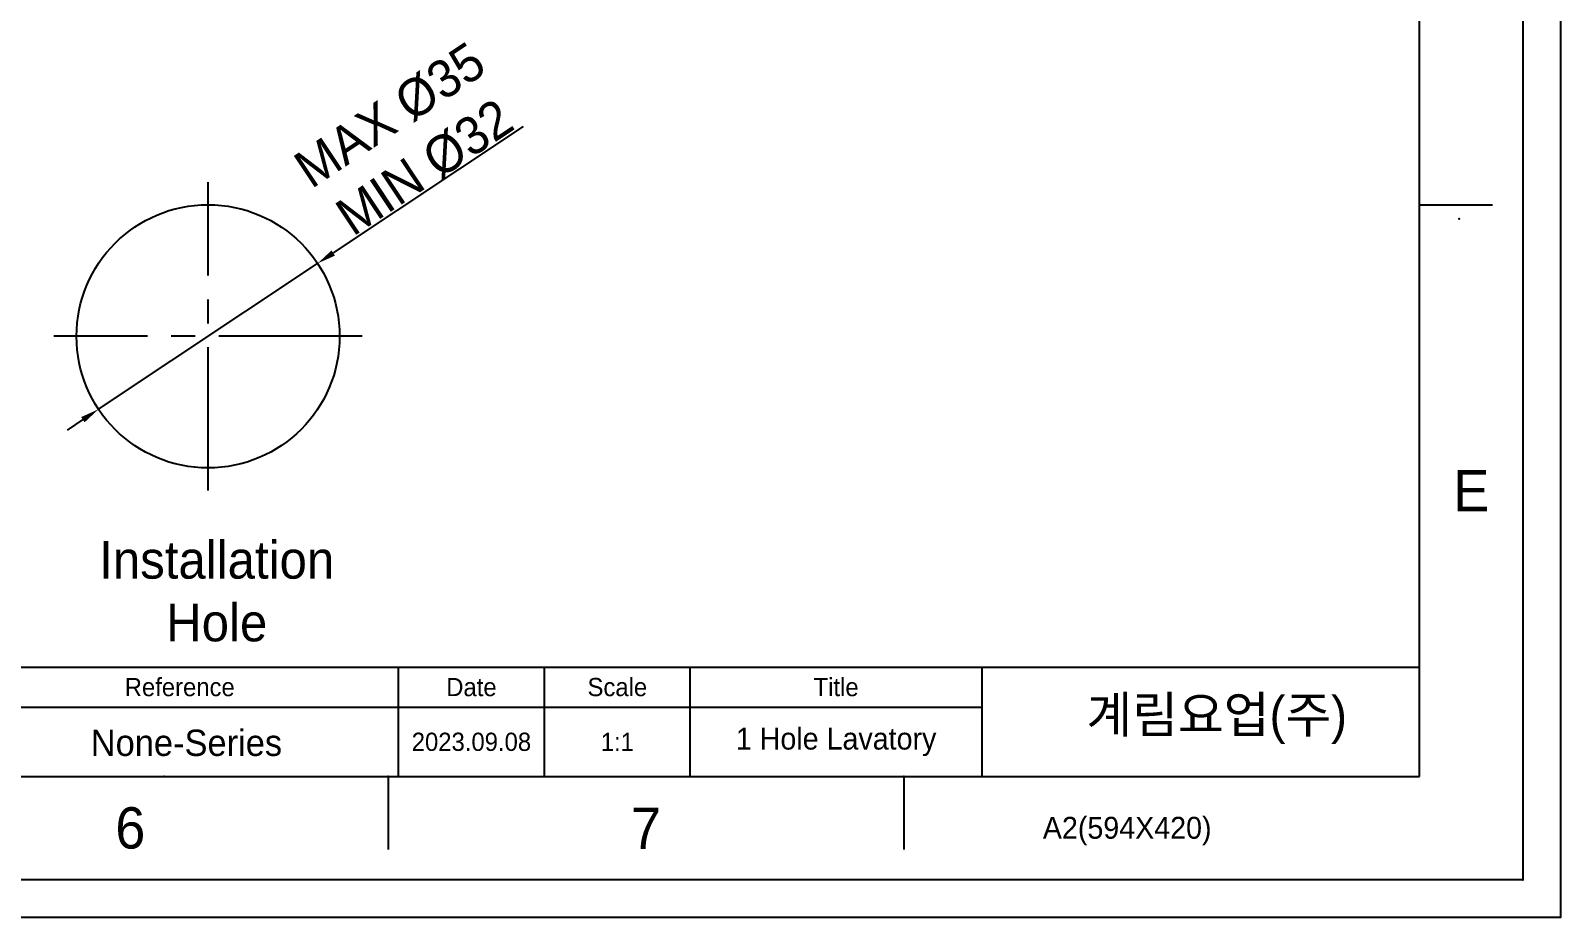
# Model space of a CAD drawing. Extents: x 10469 to 11055, y -15402 to -14985.
# Drawn here: x 10851.9 to 11055.4, y -15402.1 to -15284.2 of the extents above; entities that cross this region are included whole.
import ezdxf

# ---------------------------------------------------------------- set-up
doc = ezdxf.new("R2010")
doc.units = 0
doc.header["$MEASUREMENT"] = 0
doc.linetypes.add('CENTER2', pattern=[28.575, 19.05, -3.175, 3.175, -3.175])
doc.linetypes.add('CENTERX2', pattern=[101.6, 63.5, -12.7, 12.7, -12.7])
doc.layers.get('0').update_dxf_attribs({"linetype": 'CONTINUOUS'})
doc.layers.get('DEFPOINTS').update_dxf_attribs({"linetype": 'CONTINUOUS'})
for name, color, linetype in [('CENTER', 1, 'CENTER2'), ('DIM', 2, 'CONTINUOUS'), ('TEXT', 2, 'CONTINUOUS')]:
    doc.layers.add(name, color=color, linetype=linetype)
doc.styles.add('ROMANS', font='')
doc.styles.get("Standard").update_dxf_attribs({"font": ''})
doc.styles.get('ROMANS').set_extended_font_data('Gulim')
doc.styles.get('Standard').set_extended_font_data('Gulim')
doc.dimstyles.new('ISO-25', dxfattribs={"dimtxt": 2.5, "dimasz": 2.5, "dimexe": 1.25, "dimexo": 0.625, "dimtad": 1, "dimdec": 1, "dimtxsty": 'Standard', "dimcen": 2.5, "dimadec": 0, "dimazin": 0, "dimtfac": 1, "dimtdec": 1, "dimtmove": 0, "dimatfit": 3, "dimfxl": 1, "dimarcsym": 0})

# ---------------------------------------------------------------- blocks, each defined once
blk = doc.blocks.new('*D47')
at = {"layer": 'DEFPOINTS', "color": 0, "transparency": 16777216}
for p in [(10890.1, -15315.19), (10860.96, -15334.58)]:
    blk.add_point(p, dxfattribs=at)
at = {"layer": 'DIM', "color": 0, "lineweight": -2, "transparency": 16777216}
for p, q in [((10917.46, -15296.98), (10892.18, -15313.8)), ((10860.96, -15334.58), (10890.1, -15315.19)), ((10858.88, -15335.96), (10856.8, -15337.35))]:
    blk.add_line(p, q, dxfattribs=at)
at = {"layer": 'DIM', "color": 0, "transparency": 16777216}
for points in [[(10891.95, -15313.46), (10892.41, -15314.15), (10890.1, -15315.19)], [(10858.65, -15335.62), (10859.11, -15336.31), (10860.96, -15334.58)]]:
    blk.add_solid(points, dxfattribs=at)
at = {"layer": 'DIM', "color": 0, "transparency": 16777216, "insert": (10902.04, -15298.96), "char_height": 2.5, "attachment_point": 5, "rotation": 33.6436}
blk.add_mtext('{\\fMS PGothic|b0|i0|c129|p34;\\H2x;MAX %%C35\\PMIN %%C32}', dxfattribs=at)

msp = doc.modelspace()

# ---------------------------------------------------------------- linework, layer by layer
for p, q in [((11036.69, -15383.42), (11036.69, -15003.38)), ((11036.69, -15307.41), (11046.39, -15307.41)), ((10774.25, -15368.87), (11036.69, -15368.87)), ((10900.86, -15383.42), (10900.86, -15368.87)), ((10900.86, -15383.42), (10900.86, -15368.87)), ((10900.86, -15383.42), (10900.86, -15368.87)), ((10920.27, -15383.42), (10920.27, -15368.87)), ((10939.67, -15383.42), (10939.67, -15368.87)), ((10978.48, -15383.42), (10978.48, -15368.87)), ((10774.25, -15374.2), (10978.48, -15374.2)), ((10487.89, -15383.42), (11036.69, -15383.42)), ((10899.49, -15383.42), (10899.49, -15393.12)), ((10968.09, -15383.42), (10968.09, -15393.12))]:
    msp.add_line(p, q)
msp.add_circle((10875.53, -15324.88), 17.5)
for p in [(11041.96, -15309.26), (10869.7, -15383.42), (10899.49, -15383.42), (10968.09, -15383.42)]:
    msp.add_point(p)
at = {"layer": 'CENTER'}
for p, q in [((10875.53, -15345.38), (10875.53, -15304.38)), ((10896.03, -15324.88), (10855.03, -15324.88))]:
    msp.add_line(p, q, dxfattribs=at)
at = {"layer": 'DEFPOINTS', "color": 7}
msp.add_lwpolyline([(10469.17, -14984.66), (11055.41, -14984.66), (11055.41, -15402.14), (10469.17, -15402.14)], close=True, dxfattribs=at)
at = {"layer": 'DIM', "color": 7}
msp.add_lwpolyline([(10474.17, -14989.66), (11050.41, -14989.66), (11050.41, -15397.14), (10474.17, -15397.14)], close=True, dxfattribs=at)
msp.add_point((11050.41, -15397.14), dxfattribs=at)

# ---------------------------------------------------------------- texts
at = {"char_height": 5.49, "attachment_point": 5}
for s, width, insert in [('E', 9.702, (11043.55, -15345.41)), ('6', 48.51, (10865.19, -15390.28)), ('7', 48.51, (10933.79, -15390.28))]:
    msp.add_mtext_dynamic_manual_height_columns(s, width=width, gutter_width=12.13, heights=[0], dxfattribs=dict(at, insert=insert))
at = {"layer": 'TEXT', "style": 'ROMANS'}
msp.add_text(' A2(594X420)', height=2.9106, dxfattribs=at).set_placement((10985.51, -15391.68))
at = {"layer": 'TEXT', "insert": (10862.62, -15352.1), "char_height": 5, "width": 28.1224, "attachment_point": 1}
msp.add_mtext('\\pxqc;Installation Hole', dxfattribs=at)
at = {"layer": 'TEXT', "attachment_point": 5}
for s, width, gutter_width, insert, char_height in [('Reference', 58.212, 12.13, (10871.76, -15371.53), 2.425), ('Date', 19.404, 12.13, (10910.56, -15371.53), 2.425), ('Scale', 19.404, 12.13, (10929.97, -15371.53), 2.425), ('Title', 38.808, 12.13, (10959.07, -15371.53), 2.425), ('None-Series', 60, 12.5, (10872.65, -15378.95), 3.5), ('2023.09.08', 19.404, 12.13, (10910.56, -15378.81), 2.425), ('1:1', 19.404, 12.13, (10929.97, -15378.81), 2.425), ('1 Hole Lavatory', 38.808, 12.13, (10959.07, -15378.81), 2.9106)]:
    msp.add_mtext_dynamic_manual_height_columns(s, width=width, gutter_width=gutter_width, heights=[0], dxfattribs=dict(at, insert=insert, char_height=char_height))
at = {"layer": 'TEXT', "linetype": 'CENTERX2', "insert": (11009.7, -15375.91), "char_height": 4.851, "attachment_point": 5}
msp.add_mtext_dynamic_manual_height_columns('{\\fHYGothic-Medium|b0|i0|c129|p18;계림요업(주)}', width=58.212, gutter_width=12.13, heights=[0], dxfattribs=at)

# ---------------------------------------------------------------- dimensions: what is measured, and where the dimension line sits
at = {"layer": 'DIM'}
dim = msp.add_diameter_dim_2p(p1=(10860.96, -15334.58), p2=(10890.1, -15315.19), text='{\\fMS PGothic|b0|i0|c129|p34;\\H2x;MAX %%C35\\PMIN %%C32}', dimstyle='ISO-25', dxfattribs=at)
dim.commit()
dim.dimension.update_dxf_attribs({"geometry": '*D47', "text_midpoint": (10902.04, -15298.96)})

doc.saveas('drawing.dxf')
